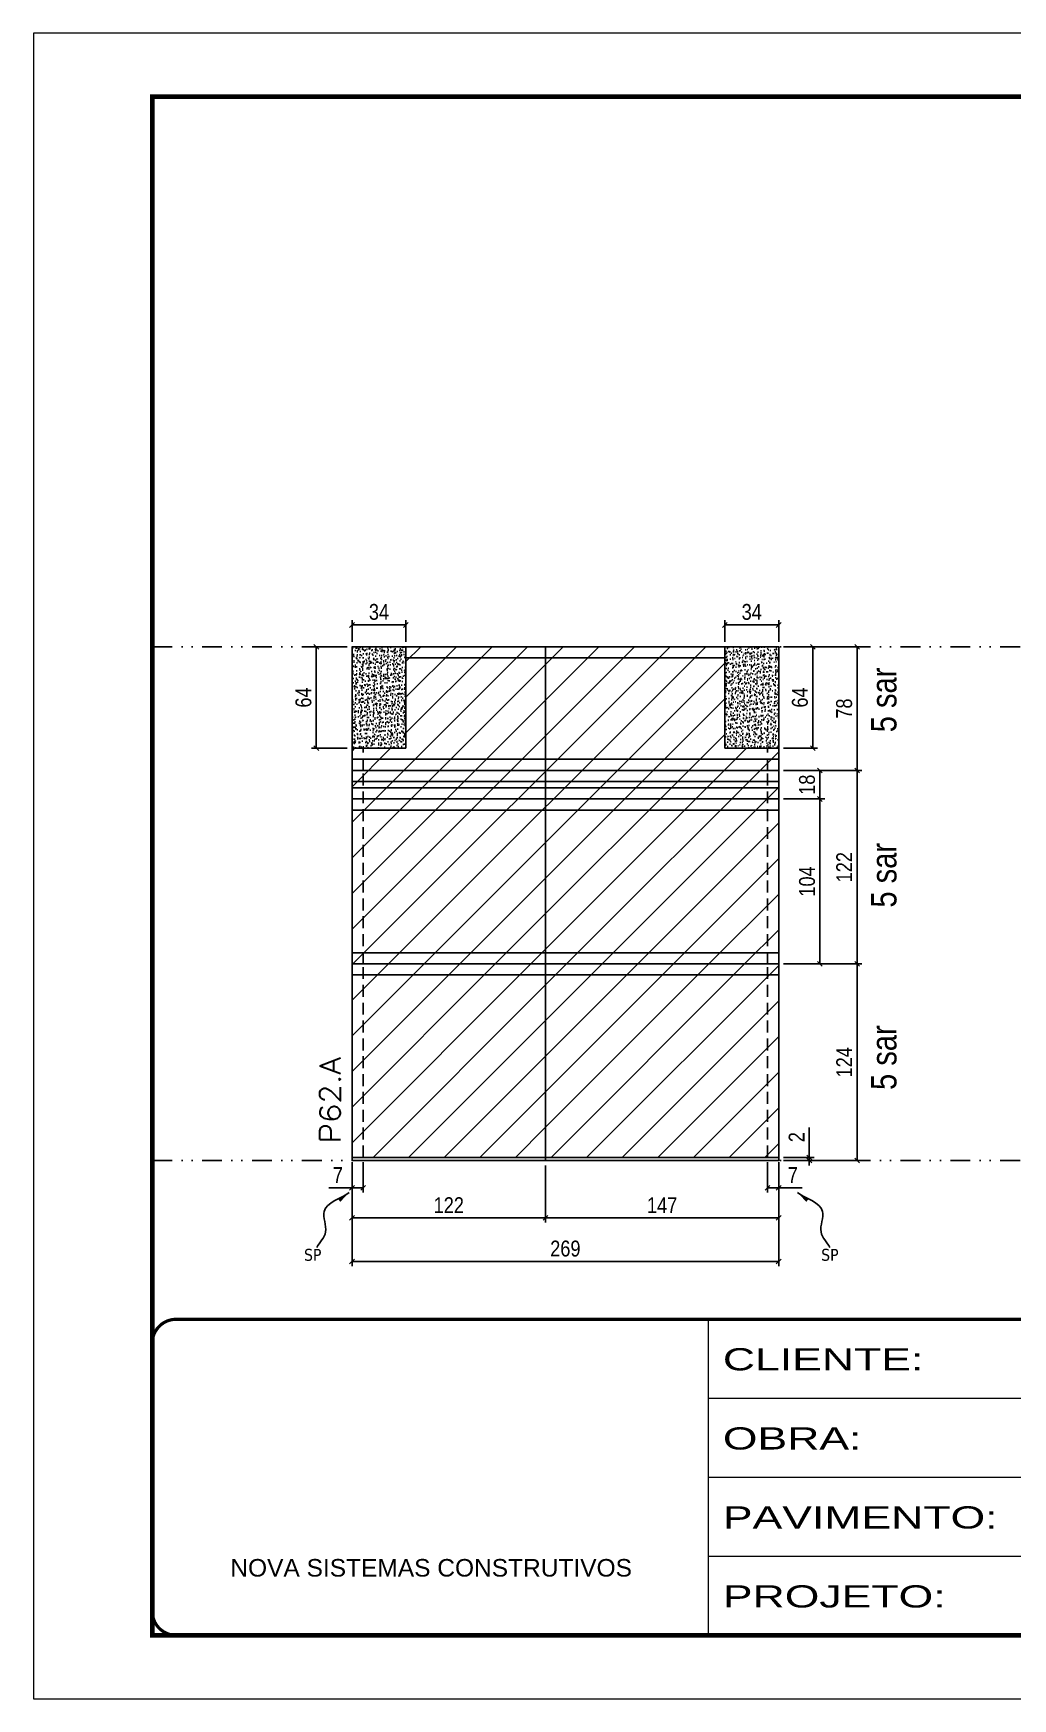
# Model space of a CAD drawing. Extents: x 14400 to 27878, y -21631 to 6985.
# Drawn here: x 16012 to 16629, y 192 to 1242 of the extents above; entities that cross this region are included whole.
import ezdxf

# ---------------------------------------------------------------- set-up
doc = ezdxf.new("R2010")
doc.units = 0
for name, pattern in [('CONTINUO', [0]), ('DASHED', [0.75, 0.5, -0.25]), ('DIVIDE2', [0.625, 0.25, -0.125, 0, -0.125, 0, -0.125]), ('HIDDEN', [0.375, 0.25, -0.125])]:
    doc.linetypes.add(name, pattern=pattern)
for name, color, linetype in [('COTA', 241, 'Continuous'), ('NOMENCLATURA', 7, 'Continuous'), ('Nível', 160, 'Continuous'), ('Painéis', 200, 'Continuous'), ('SARR_2.2x7', 40, 'Continuous'), ('Sarrafo de Pressão', 42, 'HIDDEN'), ('texto', 7, 'Continuous')]:
    doc.layers.add(name, color=color, linetype=linetype)
for name, color, linetype, lineweight in [('Folhas', 255, 'Continuous', 9), ('Hachura', 251, 'Continuous', 9), ('SARRAFO DE PRESSAO', 251, 'DASHED', 9), ('Texto Seção', 7, 'Continuous', 15)]:
    doc.layers.add(name, color=color, linetype=linetype, lineweight=lineweight)
doc.styles.add('ARIAL', font='arial.ttf')
doc.styles.add('ARIAL_NARROW', font='ARIALN.TTF', dxfattribs={"height": 0.2})
doc.styles.add('COTA TECNICA', font='techl___.ttf', dxfattribs={"height": 10})
doc.styles.add('COTA TECNICA-50', font='techl___.ttf', dxfattribs={"height": 10})
doc.styles.add('REGUA-120', font='ROMANS.shx', dxfattribs={"height": 15})
doc.styles.get("Standard").update_dxf_attribs({"font": 'arial.ttf'})
doc.styles.add('Tecnologia', font='')
doc.styles.get('Tecnologia').set_extended_font_data('Forgotten Futurist')
doc.dimstyles.new('COTA PAINEL-50', dxfattribs={"dimtxt": 10, "dimasz": 3, "dimexe": 3, "dimexo": 3, "dimgap": 3, "dimtad": 1, "dimdec": 1, "dimzin": 12, "dimdsep": 46, "dimtxsty": 'COTA TECNICA-50', "dimblk1": 'OBLIQUE', "dimblk2": 'OBLIQUE', "dimsah": 1, "dimcen": 0.9, "dimclrd": 4, "dimclre": 4, "dimclrt": 240, "dimadec": 1, "dimazin": 3, "dimtfac": 1, "dimtdec": 1, "dimtmove": 0, "dimatfit": 3, "dimfxl": 1, "dimtolj": 1, "dimtzin": 12, "dimarcsym": 0})
doc.dimstyles.new('PAINEL', dxfattribs={"dimtxt": 10, "dimasz": 3, "dimexe": 3, "dimexo": 3, "dimgap": 3, "dimtad": 1, "dimdec": 1, "dimzin": 12, "dimdsep": 46, "dimtxsty": 'COTA TECNICA', "dimblk1": 'OBLIQUE', "dimblk2": 'OBLIQUE', "dimsah": 1, "dimcen": 0.9, "dimclrd": 4, "dimclre": 4, "dimclrt": 240, "dimadec": 1, "dimazin": 3, "dimtfac": 1, "dimtdec": 1, "dimtmove": 0, "dimatfit": 3, "dimfxl": 1, "dimtolj": 1, "dimtzin": 12, "dimarcsym": 0})
doc.dimstyles.get("Standard").update_dxf_attribs({"dimtxt": 0.18, "dimasz": 0.18, "dimexe": 0.18, "dimexo": 0.0625, "dimgap": 0.09, "dimtad": 0, "dimtih": 1, "dimtoh": 1, "dimdec": 4, "dimzin": 0, "dimdsep": 46, "dimtxsty": 'Standard', "dimcen": 0.09, "dimadec": 0, "dimazin": 0, "dimtfac": 1, "dimtdec": 4, "dimtofl": 0, "dimtmove": 0, "dimatfit": 3, "dimfxl": 1, "dimtolj": 1, "dimtzin": 0, "dimarcsym": 0})

# ---------------------------------------------------------------- blocks, each defined once
blk = doc.blocks.new('9999999999')
at = {"color": 30, "linetype": 'CONTINUO'}
for p, q in [((98564.6, 34230.2), (98564.6, 34429.4)), ((98564.6, 34379.6), (99584, 34379.6)), ((98564.6, 34329.8), (99488, 34329.8)), ((98564.6, 34280), (99488, 34280))]:
    blk.add_line(p, q, dxfattribs=at)
at = {"color": 30, "linetype": 'CONTINUO', "const_width": 2}
blk.add_lwpolyline([(99584, 34230.2), (99584, 34414.4, 0.414214), (99569, 34429.4), (98229, 34429.4, 0.414214), (98214, 34414.4), (98214, 34245.2, 0.414214), (98229, 34230.2), (99584, 34230.2)], format="xyb", dxfattribs=at)
at = {"layer": 'Folhas'}
blk.add_lwpolyline([(98139, 34190.2), (99624, 34190.2), (99624, 35240.2), (98139, 35240.2)], close=True, dxfattribs=at)
at = {"layer": 'Folhas', "color": 30, "const_width": 3}
blk.add_lwpolyline([(98214, 34230.2), (99584, 34230.2), (99584, 35200.2), (98214, 35200.2)], close=True, dxfattribs=at)
at = {"color": 7, "linetype": 'Continuous', "ltscale": 5, "style": 'ARIAL'}
blk.add_text('NOVA SISTEMAS CONSTRUTIVOS', height=11.059, dxfattribs=at).set_placement((98263.2, 34267.2))
at = {"layer": 'Folhas', "color": 7, "style": 'Tecnologia', "width": 1.5}
for s, p in [('CLIENTE:', (98573.7, 34397.2)), ('OBRA:', (98573.7, 34347.3)), ('PAVIMENTO:', (98573.7, 34297.5)), ('PROJETO:', (98573.7, 34247.7))]:
    blk.add_text(s, height=14, dxfattribs=at).set_placement(p)
blk = doc.blocks.new('_Oblique')
at = {"color": 0, "linetype": 'ByBlock', "lineweight": -2}
blk.add_line((-0.5, -0.5), (0.5, 0.5), dxfattribs=at)
blk = doc.blocks.new('*D1033')
at = {"layer": 'COTA', "color": 4, "lineweight": -2, "transparency": 16777216}
for p, q in [((16212.9, 530.1), (16212.9, 464.5)), ((16481.9, 530.1), (16481.9, 464.5)), ((16481.9, 467.5), (16212.9, 467.5))]:
    blk.add_line(p, q, dxfattribs=at)
at = {"layer": 'Defpoints', "color": 0, "transparency": 16777216}
for p in [(16212.9, 533.1), (16481.9, 533.1), (16212.9, 467.5)]:
    blk.add_point(p, dxfattribs=at)
at = {"layer": 'COTA', "color": 4, "lineweight": -2, "transparency": 16777216, "xscale": 3, "yscale": 3, "zscale": 3, "rotation": 180}
blk.add_blockref('_Oblique', (16212.9, 467.5), dxfattribs=at)
at = {"layer": 'COTA', "color": 4, "lineweight": -2, "transparency": 16777216, "xscale": 3, "yscale": 3, "zscale": 3}
blk.add_blockref('_Oblique', (16481.9, 467.5), dxfattribs=at)
at = {"layer": 'COTA', "color": 240, "transparency": 16777216, "insert": (16347.4, 475.6), "char_height": 10, "attachment_point": 5, "style": 'COTA TECNICA'}
blk.add_mtext('\\A1;269', dxfattribs=at)
blk = doc.blocks.new('*D1034')
at = {"layer": 'COTA', "color": 4, "lineweight": -2, "transparency": 16777216}
for p, q in [((16474.9, 530.1), (16474.9, 510.9)), ((16481.9, 528.1), (16481.9, 510.9)), ((16474.9, 513.9), (16481.9, 513.9)), ((16481.9, 513.9), (16496.6, 513.9))]:
    blk.add_line(p, q, dxfattribs=at)
at = {"layer": 'Defpoints', "color": 0, "transparency": 16777216}
for p in [(16474.9, 533.1), (16481.9, 531.1), (16481.9, 513.9)]:
    blk.add_point(p, dxfattribs=at)
at = {"layer": 'COTA', "color": 4, "lineweight": -2, "transparency": 16777216, "xscale": 3, "yscale": 3, "zscale": 3, "rotation": 180}
blk.add_blockref('_Oblique', (16474.9, 513.9), dxfattribs=at)
at = {"layer": 'COTA', "color": 4, "lineweight": -2, "transparency": 16777216, "xscale": 3, "yscale": 3, "zscale": 3}
blk.add_blockref('_Oblique', (16481.9, 513.9), dxfattribs=at)
at = {"layer": 'COTA', "color": 240, "transparency": 16777216, "insert": (16490.8, 522), "char_height": 10, "attachment_point": 5, "style": 'COTA TECNICA-50'}
blk.add_mtext('\\A1;7', dxfattribs=at)
blk = doc.blocks.new('*D1035')
at = {"layer": 'COTA', "color": 4, "lineweight": -2, "transparency": 16777216}
for p, q in [((16212.9, 528.1), (16212.9, 510.9)), ((16219.9, 530.1), (16219.9, 510.9)), ((16212.9, 513.9), (16198.2, 513.9)), ((16219.9, 513.9), (16212.9, 513.9))]:
    blk.add_line(p, q, dxfattribs=at)
at = {"layer": 'Defpoints', "color": 0, "transparency": 16777216}
for p in [(16212.9, 531.1), (16219.9, 533.1), (16212.9, 513.9)]:
    blk.add_point(p, dxfattribs=at)
at = {"layer": 'COTA', "color": 4, "lineweight": -2, "transparency": 16777216, "xscale": 3, "yscale": 3, "zscale": 3, "rotation": 180}
blk.add_blockref('_Oblique', (16212.9, 513.9), dxfattribs=at)
at = {"layer": 'COTA', "color": 4, "lineweight": -2, "transparency": 16777216, "xscale": 3, "yscale": 3, "zscale": 3}
blk.add_blockref('_Oblique', (16219.9, 513.9), dxfattribs=at)
at = {"layer": 'COTA', "color": 240, "transparency": 16777216, "insert": (16204, 522), "char_height": 10, "attachment_point": 5, "style": 'COTA TECNICA-50'}
blk.add_mtext('\\A1;7', dxfattribs=at)
blk = doc.blocks.new('*D1036')
at = {"layer": 'COTA', "color": 4, "lineweight": -2, "transparency": 16777216}
for p, q in [((16501.2, 533.1), (16501.2, 551.9)), ((16484.9, 533.1), (16504.2, 533.1)), ((16484.9, 531.1), (16504.2, 531.1)), ((16501.2, 531.1), (16501.2, 533.1)), ((16501.2, 531.1), (16501.2, 528.1))]:
    blk.add_line(p, q, dxfattribs=at)
at = {"layer": 'Defpoints', "color": 0, "transparency": 16777216}
for p in [(16481.9, 533.1), (16481.9, 531.1), (16501.2, 531.1)]:
    blk.add_point(p, dxfattribs=at)
at = {"layer": 'COTA', "color": 4, "lineweight": -2, "transparency": 16777216, "xscale": 3, "yscale": 3, "zscale": 3}
for p, rotation in [((16501.2, 533.1), 270), ((16501.2, 531.1), 90)]:
    blk.add_blockref('_Oblique', p, dxfattribs=dict(at, rotation=rotation))
at = {"layer": 'COTA', "color": 240, "transparency": 16777216, "insert": (16493.2, 545.9), "char_height": 10, "attachment_point": 5, "rotation": 90, "style": 'COTA TECNICA-50'}
blk.add_mtext('\\A1;2', dxfattribs=at)
blk = doc.blocks.new('*D1037')
at = {"layer": 'COTA', "color": 4, "lineweight": -2, "transparency": 16777216}
for p, q in [((16484.9, 855.1), (16534.3, 855.1)), ((16531.3, 777.1), (16531.3, 855.1)), ((16484.9, 777.1), (16534.3, 777.1))]:
    blk.add_line(p, q, dxfattribs=at)
at = {"layer": 'Defpoints', "color": 0, "transparency": 16777216}
for p in [(16481.9, 855.1), (16531.3, 855.1), (16481.9, 777.1)]:
    blk.add_point(p, dxfattribs=at)
at = {"layer": 'COTA', "color": 4, "lineweight": -2, "transparency": 16777216, "xscale": 3, "yscale": 3, "zscale": 3}
for p, rotation in [((16531.3, 855.1), 90), ((16531.3, 777.1), 270)]:
    blk.add_blockref('_Oblique', p, dxfattribs=dict(at, rotation=rotation))
at = {"layer": 'COTA', "color": 240, "transparency": 16777216, "insert": (16523.2, 816.1), "char_height": 10, "attachment_point": 5, "rotation": 90, "style": 'COTA TECNICA-50'}
blk.add_mtext('\\A1;78', dxfattribs=at)
blk = doc.blocks.new('*D1055')
at = {"layer": 'COTA', "color": 4, "linetype": 'ByBlock', "lineweight": -2, "transparency": 16777216}
for p, q in [((16484.9, 655.1), (16534.3, 655.1)), ((16531.3, 531.1), (16531.3, 655.1)), ((16484.9, 531.1), (16534.3, 531.1))]:
    blk.add_line(p, q, dxfattribs=at)
at = {"layer": 'Defpoints', "color": 0, "linetype": 'ByBlock', "transparency": 16777216}
for p in [(16481.9, 655.1), (16531.3, 655.1), (16481.9, 531.1)]:
    blk.add_point(p, dxfattribs=at)
at = {"layer": 'COTA', "color": 4, "linetype": 'ByBlock', "lineweight": -2, "transparency": 16777216, "xscale": 3, "yscale": 3, "zscale": 3}
for p, rotation in [((16531.3, 655.1), 90), ((16531.3, 531.1), 270)]:
    blk.add_blockref('_Oblique', p, dxfattribs=dict(at, rotation=rotation))
at = {"layer": 'COTA', "color": 240, "linetype": 'ByBlock', "transparency": 16777216, "insert": (16523.2, 593.1), "char_height": 10, "attachment_point": 5, "rotation": 90, "style": 'COTA TECNICA'}
blk.add_mtext('\\A1;124', dxfattribs=at)
blk = doc.blocks.new('*D1056')
at = {"layer": 'COTA', "color": 4, "linetype": 'ByBlock', "lineweight": -2, "transparency": 16777216}
for p, q in [((16484.9, 655.1), (16534.3, 655.1)), ((16531.3, 531.1), (16531.3, 655.1)), ((16484.9, 531.1), (16534.3, 531.1))]:
    blk.add_line(p, q, dxfattribs=at)
at = {"layer": 'Defpoints', "color": 0, "linetype": 'ByBlock', "transparency": 16777216}
for p in [(16481.9, 655.1), (16531.3, 655.1), (16481.9, 531.1)]:
    blk.add_point(p, dxfattribs=at)
at = {"layer": 'COTA', "color": 4, "linetype": 'ByBlock', "lineweight": -2, "transparency": 16777216, "xscale": 3, "yscale": 3, "zscale": 3}
for p, rotation in [((16531.3, 655.1), 90), ((16531.3, 531.1), 270)]:
    blk.add_blockref('_Oblique', p, dxfattribs=dict(at, rotation=rotation))
at = {"layer": 'COTA', "color": 240, "linetype": 'ByBlock', "transparency": 16777216, "insert": (16523.2, 593.1), "char_height": 10, "attachment_point": 5, "rotation": 90, "style": 'COTA TECNICA'}
blk.add_mtext('\\A1;124', dxfattribs=at)
blk = doc.blocks.new('*D1057')
at = {"layer": 'COTA', "color": 4, "lineweight": -2, "transparency": 16777216}
for p, q in [((16334.9, 528.1), (16334.9, 492)), ((16481.9, 528.1), (16481.9, 492)), ((16334.9, 495), (16481.9, 495))]:
    blk.add_line(p, q, dxfattribs=at)
at = {"layer": 'Defpoints', "color": 0, "transparency": 16777216}
for p in [(16334.9, 531.1), (16481.9, 531.1), (16481.9, 495)]:
    blk.add_point(p, dxfattribs=at)
at = {"layer": 'COTA', "color": 4, "lineweight": -2, "transparency": 16777216, "xscale": 3, "yscale": 3, "zscale": 3, "rotation": 180}
blk.add_blockref('_Oblique', (16334.9, 495), dxfattribs=at)
at = {"layer": 'COTA', "color": 4, "lineweight": -2, "transparency": 16777216, "xscale": 3, "yscale": 3, "zscale": 3}
blk.add_blockref('_Oblique', (16481.9, 495), dxfattribs=at)
at = {"layer": 'COTA', "color": 240, "transparency": 16777216, "insert": (16408.4, 503), "char_height": 10, "attachment_point": 5, "style": 'COTA TECNICA'}
blk.add_mtext('\\A1;147', dxfattribs=at)
blk = doc.blocks.new('*D1058')
at = {"layer": 'COTA', "color": 4, "lineweight": -2, "transparency": 16777216}
for p, q in [((16212.9, 528.1), (16212.9, 492)), ((16334.9, 528.1), (16334.9, 492)), ((16212.9, 495), (16334.9, 495))]:
    blk.add_line(p, q, dxfattribs=at)
at = {"layer": 'Defpoints', "color": 0, "transparency": 16777216}
for p in [(16212.9, 531.1), (16334.9, 531.1), (16334.9, 495)]:
    blk.add_point(p, dxfattribs=at)
at = {"layer": 'COTA', "color": 4, "lineweight": -2, "transparency": 16777216, "xscale": 3, "yscale": 3, "zscale": 3, "rotation": 180}
blk.add_blockref('_Oblique', (16212.9, 495), dxfattribs=at)
at = {"layer": 'COTA', "color": 4, "lineweight": -2, "transparency": 16777216, "xscale": 3, "yscale": 3, "zscale": 3}
blk.add_blockref('_Oblique', (16334.9, 495), dxfattribs=at)
at = {"layer": 'COTA', "color": 240, "transparency": 16777216, "insert": (16273.9, 503), "char_height": 10, "attachment_point": 5, "style": 'COTA TECNICA'}
blk.add_mtext('\\A1;122', dxfattribs=at)
blk = doc.blocks.new('*D1068')
at = {"layer": 'COTA', "color": 4, "lineweight": -2, "transparency": 16777216}
for p, q in [((16212.9, 858.1), (16212.9, 871.8)), ((16246.9, 858.1), (16246.9, 871.8)), ((16246.9, 868.8), (16212.9, 868.8))]:
    blk.add_line(p, q, dxfattribs=at)
at = {"layer": 'Defpoints', "color": 0, "transparency": 16777216}
for p in [(16212.9, 868.8), (16212.9, 855.1), (16246.9, 855.1)]:
    blk.add_point(p, dxfattribs=at)
at = {"layer": 'COTA', "color": 4, "lineweight": -2, "transparency": 16777216, "xscale": 3, "yscale": 3, "zscale": 3, "rotation": 180}
blk.add_blockref('_Oblique', (16212.9, 868.8), dxfattribs=at)
at = {"layer": 'COTA', "color": 4, "lineweight": -2, "transparency": 16777216, "xscale": 3, "yscale": 3, "zscale": 3}
blk.add_blockref('_Oblique', (16246.9, 868.8), dxfattribs=at)
at = {"layer": 'COTA', "color": 240, "transparency": 16777216, "insert": (16229.9, 877), "char_height": 10, "attachment_point": 5, "style": 'COTA TECNICA'}
blk.add_mtext('\\A1;34', dxfattribs=at)
blk = doc.blocks.new('*D1069')
at = {"layer": 'COTA', "color": 4, "lineweight": -2, "transparency": 16777216}
for p, q in [((16447.9, 858.1), (16447.9, 871.8)), ((16481.9, 858.1), (16481.9, 871.8)), ((16447.9, 868.8), (16481.9, 868.8))]:
    blk.add_line(p, q, dxfattribs=at)
at = {"layer": 'Defpoints', "color": 0, "transparency": 16777216}
for p in [(16481.9, 868.8), (16447.9, 855.1), (16481.9, 855.1)]:
    blk.add_point(p, dxfattribs=at)
at = {"layer": 'COTA', "color": 4, "lineweight": -2, "transparency": 16777216, "xscale": 3, "yscale": 3, "zscale": 3, "rotation": 180}
blk.add_blockref('_Oblique', (16447.9, 868.8), dxfattribs=at)
at = {"layer": 'COTA', "color": 4, "lineweight": -2, "transparency": 16777216, "xscale": 3, "yscale": 3, "zscale": 3}
blk.add_blockref('_Oblique', (16481.9, 868.8), dxfattribs=at)
at = {"layer": 'COTA', "color": 240, "transparency": 16777216, "insert": (16464.9, 877), "char_height": 10, "attachment_point": 5, "style": 'COTA TECNICA'}
blk.add_mtext('\\A1;34', dxfattribs=at)
blk = doc.blocks.new('*D1074')
at = {"layer": 'COTA', "color": 4, "lineweight": -2, "transparency": 16777216}
for p, q in [((16484.9, 777.1), (16534.3, 777.1)), ((16531.3, 655.1), (16531.3, 777.1)), ((16484.9, 655.1), (16534.3, 655.1))]:
    blk.add_line(p, q, dxfattribs=at)
at = {"layer": 'Defpoints', "color": 0, "transparency": 16777216}
for p in [(16481.9, 777.1), (16531.3, 777.1), (16481.9, 655.1)]:
    blk.add_point(p, dxfattribs=at)
at = {"layer": 'COTA', "color": 4, "lineweight": -2, "transparency": 16777216, "xscale": 3, "yscale": 3, "zscale": 3}
for p, rotation in [((16531.3, 777.1), 90), ((16531.3, 655.1), 270)]:
    blk.add_blockref('_Oblique', p, dxfattribs=dict(at, rotation=rotation))
at = {"layer": 'COTA', "color": 240, "transparency": 16777216, "insert": (16523.2, 716.1), "char_height": 10, "attachment_point": 5, "rotation": 90, "style": 'COTA TECNICA'}
blk.add_mtext('\\A1;122', dxfattribs=at)
blk = doc.blocks.new('*D1075')
at = {"layer": 'COTA', "color": 4, "lineweight": -2, "transparency": 16777216}
for p, q in [((16209.9, 855.1), (16187.4, 855.1)), ((16190.4, 855.1), (16190.4, 791.1)), ((16209.9, 791.1), (16187.4, 791.1))]:
    blk.add_line(p, q, dxfattribs=at)
at = {"layer": 'Defpoints', "color": 0, "transparency": 16777216}
for p in [(16212.9, 855.1), (16190.4, 791.1), (16212.9, 791.1)]:
    blk.add_point(p, dxfattribs=at)
at = {"layer": 'COTA', "color": 4, "lineweight": -2, "transparency": 16777216, "xscale": 3, "yscale": 3, "zscale": 3}
for p, rotation in [((16190.4, 855.1), 90), ((16190.4, 791.1), 270)]:
    blk.add_blockref('_Oblique', p, dxfattribs=dict(at, rotation=rotation))
at = {"layer": 'COTA', "color": 240, "transparency": 16777216, "insert": (16182.3, 823.1), "char_height": 10, "attachment_point": 5, "rotation": 90, "style": 'COTA TECNICA'}
blk.add_mtext('\\A1;64', dxfattribs=at)
blk = doc.blocks.new('*D1076')
at = {"layer": 'COTA', "color": 4, "lineweight": -2, "transparency": 16777216}
for p, q in [((16484.9, 855.1), (16506.4, 855.1)), ((16503.4, 855.1), (16503.4, 791.1)), ((16484.9, 791.1), (16506.4, 791.1))]:
    blk.add_line(p, q, dxfattribs=at)
at = {"layer": 'Defpoints', "color": 0, "transparency": 16777216}
for p in [(16481.9, 855.1), (16481.9, 791.1), (16503.4, 791.1)]:
    blk.add_point(p, dxfattribs=at)
at = {"layer": 'COTA', "color": 4, "lineweight": -2, "transparency": 16777216, "xscale": 3, "yscale": 3, "zscale": 3}
for p, rotation in [((16503.4, 855.1), 90), ((16503.4, 791.1), 270)]:
    blk.add_blockref('_Oblique', p, dxfattribs=dict(at, rotation=rotation))
at = {"layer": 'COTA', "color": 240, "transparency": 16777216, "insert": (16495.3, 823.1), "char_height": 10, "attachment_point": 5, "rotation": 90, "style": 'COTA TECNICA'}
blk.add_mtext('\\A1;64', dxfattribs=at)
blk = doc.blocks.new('*D1077')
at = {"layer": 'COTA', "color": 4, "lineweight": -2, "transparency": 16777216}
for p, q in [((16484.9, 759.1), (16510.9, 759.1)), ((16507.9, 759.1), (16507.9, 655.1)), ((16484.9, 655.1), (16510.9, 655.1))]:
    blk.add_line(p, q, dxfattribs=at)
at = {"layer": 'Defpoints', "color": 0, "transparency": 16777216}
for p in [(16481.9, 759.1), (16481.9, 655.1), (16507.9, 655.1)]:
    blk.add_point(p, dxfattribs=at)
at = {"layer": 'COTA', "color": 4, "lineweight": -2, "transparency": 16777216, "xscale": 3, "yscale": 3, "zscale": 3}
for p, rotation in [((16507.9, 759.1), 90), ((16507.9, 655.1), 270)]:
    blk.add_blockref('_Oblique', p, dxfattribs=dict(at, rotation=rotation))
at = {"layer": 'COTA', "color": 240, "transparency": 16777216, "insert": (16499.8, 707.1), "char_height": 10, "attachment_point": 5, "rotation": 90, "style": 'COTA TECNICA'}
blk.add_mtext('\\A1;104', dxfattribs=at)
blk = doc.blocks.new('*D1078')
at = {"layer": 'COTA', "color": 4, "lineweight": -2, "transparency": 16777216}
for p, q in [((16484.9, 777.1), (16510.9, 777.1)), ((16507.9, 759.1), (16507.9, 777.1)), ((16484.9, 759.1), (16510.9, 759.1))]:
    blk.add_line(p, q, dxfattribs=at)
at = {"layer": 'Defpoints', "color": 0, "transparency": 16777216}
for p in [(16481.9, 777.1), (16507.9, 777.1), (16481.9, 759.1)]:
    blk.add_point(p, dxfattribs=at)
at = {"layer": 'COTA', "color": 4, "lineweight": -2, "transparency": 16777216, "xscale": 3, "yscale": 3, "zscale": 3}
for p, rotation in [((16507.9, 777.1), 90), ((16507.9, 759.1), 270)]:
    blk.add_blockref('_Oblique', p, dxfattribs=dict(at, rotation=rotation))
at = {"layer": 'COTA', "color": 240, "transparency": 16777216, "insert": (16499.8, 768.1), "char_height": 10, "attachment_point": 5, "rotation": 90, "style": 'COTA TECNICA'}
blk.add_mtext('\\A1;18', dxfattribs=at)

msp = doc.modelspace()

# ---------------------------------------------------------------- hatches: boundary and pattern name
at = {"layer": 'COTA'}
h = msp.add_hatch(dxfattribs=at)
h.set_pattern_fill('AR-CONC', color=256, scale=0.03)
h.paths.add_polyline_path([(16246.91, 855.13), (16212.91, 855.13), (16212.91, 791.13), (16246.91, 791.13)])
h = msp.add_hatch(dxfattribs=at)
h.set_pattern_fill('AR-CONC', color=256, scale=0.03)
h.paths.add_polyline_path([(16481.91, 855.13), (16447.91, 855.13), (16447.91, 791.13), (16481.91, 791.13)])
at = {"layer": 'Hachura'}
h = msp.add_hatch(dxfattribs=at)
h.set_pattern_fill('ANSI31', color=256, scale=5)
h.paths.add_polyline_path([(16334.91, 759.13), (16212.91, 759.13), (16212.91, 655.13), (16334.91, 655.13)])
h.paths.add_polyline_path([(16481.91, 759.13), (16334.91, 759.13), (16334.91, 655.13), (16481.91, 655.13)])
h.paths.add_polyline_path([(16481.91, 777.13), (16334.91, 777.13), (16334.91, 759.13), (16481.91, 759.13)])
h.paths.add_polyline_path([(16334.91, 777.13), (16212.91, 777.13), (16212.91, 759.13), (16334.91, 759.13)])
h.paths.add_polyline_path([(16334.91, 855.13), (16246.91, 855.13), (16246.91, 791.13), (16212.91, 791.13), (16212.91, 777.13), (16334.91, 777.13)])
h.paths.add_polyline_path([(16447.91, 855.13), (16334.91, 855.13), (16334.91, 777.13), (16481.91, 777.13), (16481.91, 791.13), (16447.91, 791.13)])
h.paths.add_polyline_path([(16800.77, 759.13), (16678.77, 759.13), (16678.77, 655.13), (16800.77, 655.13)])
h.paths.add_polyline_path([(16947.77, 759.13), (16800.77, 759.13), (16800.77, 655.13), (16947.77, 655.13)])
h.paths.add_polyline_path([(16947.77, 777.13), (16800.77, 777.13), (16800.77, 759.13), (16947.77, 759.13)])
h.paths.add_polyline_path([(16800.77, 777.13), (16678.77, 777.13), (16678.77, 759.13), (16800.77, 759.13)])
h.paths.add_polyline_path([(16800.77, 855.13), (16720.77, 855.13), (16720.77, 791.13), (16678.77, 791.13), (16678.77, 777.13), (16800.77, 777.13)])
h.paths.add_polyline_path([(16913.77, 855.13), (16800.77, 855.13), (16800.77, 777.13), (16947.77, 777.13), (16947.77, 791.13), (16913.77, 791.13)])
h.paths.add_polyline_path([(17151.68, 791.13), (17132.68, 791.13), (17132.68, 683.13), (17151.68, 683.13)])
h.paths.add_polyline_path([(17339.83, 791.13), (17320.83, 791.13), (17320.83, 683.13), (17339.83, 683.13)])
h = msp.add_hatch(dxfattribs=at)
h.set_pattern_fill('ANSI31', color=256, scale=5)
h.paths.add_polyline_path([(16334.91, 655.13), (16212.91, 655.13), (16212.91, 533.13), (16334.91, 533.13)])
h = msp.add_hatch(dxfattribs=at)
h.set_pattern_fill('ANSI31', color=256, scale=5)
h.paths.add_polyline_path([(16481.91, 655.13), (16334.91, 655.13), (16334.91, 533.13), (16481.91, 533.13)])

# ---------------------------------------------------------------- linework, layer by layer
at = {"layer": 'COTA'}
for p, q in [((16212.91, 791.13), (16212.91, 855.13)), ((16212.91, 855.13), (16246.91, 855.13)), ((16447.91, 855.13), (16481.91, 855.13)), ((16481.91, 855.13), (16481.91, 791.13))]:
    msp.add_line(p, q, dxfattribs=at)
at = {"layer": 'Nível', "color": 4, "linetype": 'DIVIDE2', "ltscale": 50}
for p, q in [((16086.97, 855.13), (17456.97, 855.13)), ((16086.97, 531.13), (17456.97, 531.13))]:
    msp.add_line(p, q, dxfattribs=at)
at = {"layer": 'Painéis'}
for p, q in [((16246.91, 791.13), (16246.91, 855.13)), ((16246.91, 855.13), (16447.91, 855.13)), ((16334.91, 531.13), (16334.91, 855.13)), ((16447.91, 791.13), (16447.91, 855.13)), ((16212.91, 533.13), (16212.91, 791.13)), ((16212.91, 791.13), (16246.91, 791.13)), ((16447.91, 791.13), (16481.91, 791.13)), ((16481.91, 533.13), (16481.91, 791.13)), ((16212.91, 777.13), (16481.91, 777.13)), ((16212.91, 759.13), (16481.91, 759.13)), ((16212.91, 655.13), (16481.91, 655.13))]:
    msp.add_line(p, q, dxfattribs=at)
msp.add_lwpolyline([(16481.91, 533.13), (16212.91, 533.13), (16212.91, 531.13), (16481.91, 531.13)], close=True, dxfattribs=at)
at = {"layer": 'SARR_2.2x7'}
for p, q in [((16246.91, 848.13), (16334.91, 848.13)), ((16334.91, 848.13), (16447.91, 848.13)), ((16212.91, 784.13), (16334.91, 784.13)), ((16334.91, 784.13), (16481.91, 784.13)), ((16212.91, 770.13), (16481.91, 770.13)), ((16212.91, 766.13), (16481.91, 766.13)), ((16212.91, 752.13), (16481.91, 752.13)), ((16212.91, 662.13), (16481.91, 662.13)), ((16212.91, 648.13), (16481.91, 648.13))]:
    msp.add_line(p, q, dxfattribs=at)
at = {"layer": 'Sarrafo de Pressão', "ltscale": 30}
for p, q in [((16219.91, 777.13), (16219.91, 791.13)), ((16474.91, 777.13), (16474.91, 791.13)), ((16219.91, 655.13), (16219.91, 777.13)), ((16474.91, 655.13), (16474.91, 777.13)), ((16219.91, 533.13), (16219.91, 655.13)), ((16474.91, 533.13), (16474.91, 655.13))]:
    msp.add_line(p, q, dxfattribs=at)

# ---------------------------------------------------------------- block references
at = {"layer": 'SARRAFO DE PRESSAO', "color": 6, "linetype": 'ByBlock'}
msp.add_blockref('9999999999', (-82127.01, -33998.35), dxfattribs=at)

# ---------------------------------------------------------------- texts
at = {"layer": 'NOMENCLATURA', "style": 'ARIAL_NARROW'}
for p in [(16556.16, 801.17), (16556.16, 690.63), (16556.16, 575.65)]:
    msp.add_text('5 sar', height=16, rotation=90, dxfattribs=at).set_placement(p)
at = {"layer": 'texto', "color": 0, "char_height": 7.5, "attachment_point": 5}
for insert in [(16188.14, 471.64), (16514.16, 471.64)]:
    msp.add_mtext('{\\fTahoma|b0|i0|c0|p34;\\C4;SP}', dxfattribs=dict(at, insert=insert))
at = {"layer": 'Texto Seção', "style": 'REGUA-120', "width": 1.1}
msp.add_text('P62.A', height=13, rotation=90, dxfattribs=at).set_placement((16205.67, 541.9))

# ---------------------------------------------------------------- dimensions: what is measured, and where the dimension line sits
at = {"layer": 'COTA'}
for base, p1, p2, dimstyle, picture, middle in [((16212.91, 868.77), (16246.91, 855.13), (16212.91, 855.13), 'PAINEL', '*D1068', (16229.91, 876.99)), ((16481.91, 868.77), (16447.91, 855.13), (16481.91, 855.13), 'PAINEL', '*D1069', (16464.91, 876.99)), ((16334.91, 494.96), (16212.91, 531.13), (16334.91, 531.13), 'PAINEL', '*D1058', (16273.91, 503.01)), ((16481.91, 513.89), (16474.91, 533.13), (16481.91, 531.13), 'COTA PAINEL-50', '*D1034', (16490.78, 521.97))]:
    dim = msp.add_linear_dim(base=base, p1=p1, p2=p2, dimstyle=dimstyle, dxfattribs=at)
    dim.commit()
    dim.dimension.update_dxf_attribs({"geometry": picture, "text_midpoint": middle})
for base, p1, p2, angle, dimstyle, picture, middle in [((16190.38, 791.13), (16212.91, 855.13), (16212.91, 791.13), 90, 'PAINEL', '*D1075', (16182.28, 823.13)), ((16531.28, 855.13), (16481.91, 777.13), (16481.91, 855.13), 90, 'COTA PAINEL-50', '*D1037', (16523.19, 816.13)), ((16503.43, 791.13), (16481.91, 855.13), (16481.91, 791.13), 90, 'PAINEL', '*D1076', (16495.33, 823.13)), ((16531.28, 777.13), (16481.91, 655.13), (16481.91, 777.13), 90, 'PAINEL', '*D1074', (16523.22, 716.13)), ((16507.85, 777.13), (16481.91, 759.13), (16481.91, 777.13), 90, 'PAINEL', '*D1078', (16499.76, 768.13)), ((16507.85, 655.13), (16481.91, 759.13), (16481.91, 655.13), 90, 'PAINEL', '*D1077', (16499.75, 707.13)), ((16212.91, 513.89), (16219.91, 533.13), (16212.91, 531.13), 180, 'COTA PAINEL-50', '*D1035', (16204.05, 521.97))]:
    dim = msp.add_linear_dim(base=base, p1=p1, p2=p2, angle=angle, dimstyle=dimstyle, dxfattribs=at)
    dim.commit()
    dim.dimension.update_dxf_attribs({"geometry": picture, "text_midpoint": middle})
at = {"layer": 'COTA', "linetype": 'ByBlock'}
for picture in ['*D1055', '*D1056']:
    dim = msp.add_aligned_dim(p1=(16481.91, 531.13), p2=(16481.91, 655.13), distance=-49.37, dimstyle='PAINEL', dxfattribs=at)
    dim.commit()
    dim.dimension.update_dxf_attribs({"geometry": picture, "text_midpoint": (16523.21, 593.13)})
at = {"layer": 'COTA'}
dim = msp.add_linear_dim(base=(16501.17, 531.13), p1=(16481.91, 533.13), p2=(16481.91, 531.13), angle=90, dimstyle='COTA PAINEL-50', dxfattribs=at)
dim.commit()
dim.dimension.update_dxf_attribs({"geometry": '*D1036', "text_midpoint": (16501.17, 545.88), "dimtype": 160})
dim = msp.add_linear_dim(base=(16212.91, 467.52), p1=(16481.91, 533.13), p2=(16212.91, 533.13), angle=180, dimstyle='PAINEL', override={"dimarcsym": 2}, dxfattribs=at)
dim.commit()
dim.dimension.update_dxf_attribs({"geometry": '*D1033', "text_midpoint": (16347.41, 475.65)})
dim = msp.add_linear_dim(base=(16481.91, 494.96), p1=(16334.91, 531.13), p2=(16481.91, 531.13), dimstyle='PAINEL', override={"dimtmove": 1}, dxfattribs=at)
dim.commit()
dim.dimension.update_dxf_attribs({"geometry": '*D1057', "text_midpoint": (16408.41, 503.03)})

# ---------------------------------------------------------------- leaders
at = {"layer": 'COTA', "path_type": 1}
for points in [[(16211.09, 510.95), (16195.3, 499.12), (16196.23, 486.11), (16190.67, 476.33)], [(16493.74, 510.95), (16509.53, 499.12), (16508.6, 486.11), (16514.16, 476.33)]]:
    msp.add_leader(points, dimstyle='Standard', override={"dimasz": 8}, dxfattribs=at)

doc.saveas('drawing.dxf')
